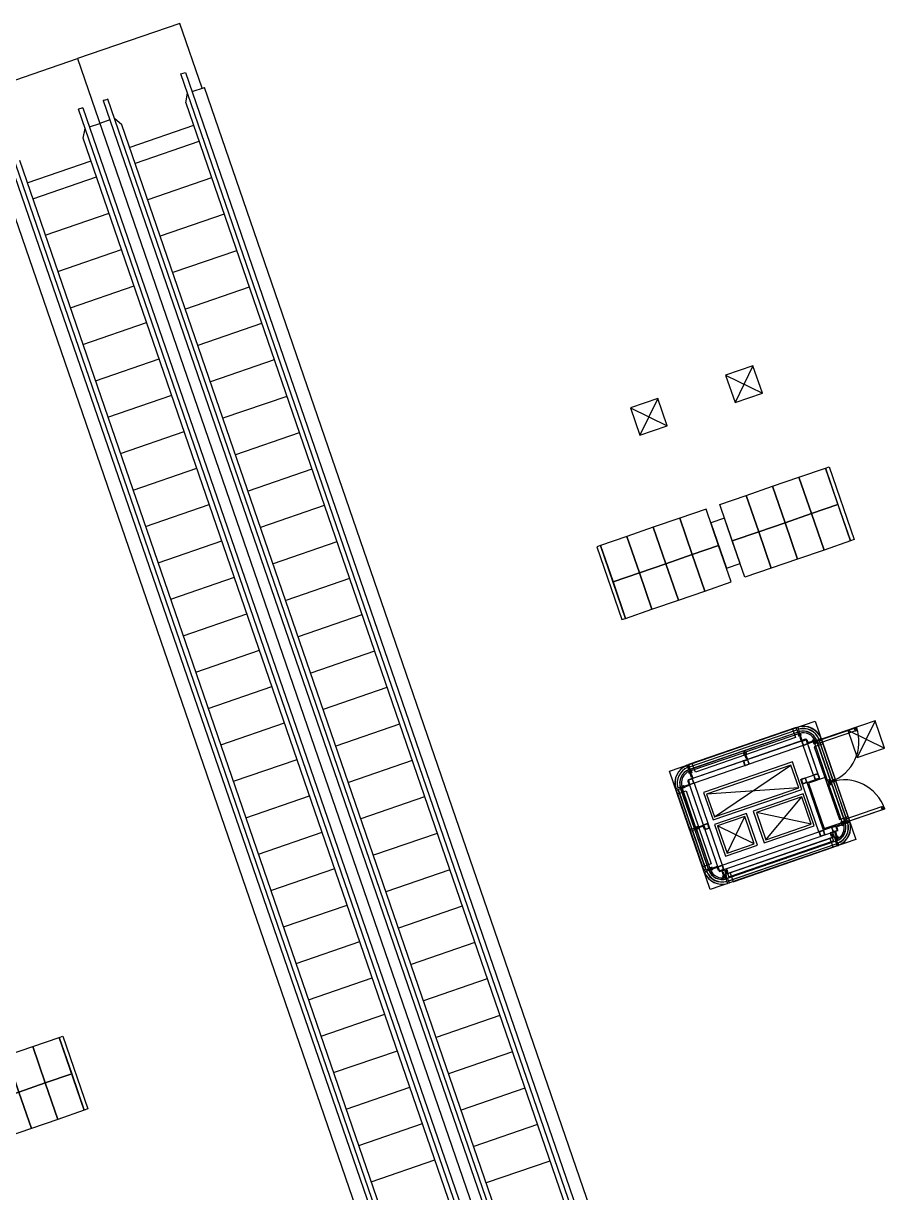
# Model space of a CAD drawing. Extents: x 809431 to 809707, y 818703 to 819368.
# Drawn here: x 809650.36 to 809668.25, y 818773.46 to 818797.74 of the extents above; entities that cross this region are included whole.
import ezdxf

# ---------------------------------------------------------------- set-up
doc = ezdxf.new("R2010")
doc.units = 0
for name, color, linetype in [('A-G26_JG10-G-FramStel', 7, 'Continuous'), ('Esc', 7, 'Continuous'), ('Fix Furn', 7, 'Continuous'), ('MAJ062__', 7, 'Continuous'), ('MAJ082__', 7, 'Continuous'), ('MAJ221__', 7, 'Continuous'), ('MAJ292__', 7, 'Continuous'), ('MAJ430_B', 7, 'Continuous'), ('MAJ570__', 7, 'Continuous'), ('MAJ724__', 7, 'Continuous'), ('OTC-LTC Hatch Arrival Concourse (Circulation) O2', 7, 'Continuous')]:
    doc.layers.add(name, color=color, linetype=linetype)

# ---------------------------------------------------------------- blocks, each defined once
blk = doc.blocks.new('8-Seater')
at = {"layer": 'Fix Furn'}
for points in [[(316.683, 206.688), (316.683, 206.608), (315.083, 206.608), (315.083, 206.688)], [(315.883, 206.608), (315.883, 206.028), (315.083, 206.028), (315.083, 206.608)], [(316.683, 206.608), (316.683, 206.028), (315.883, 206.028), (315.883, 206.608)], [(315.883, 206.028), (315.883, 205.448), (315.083, 205.448), (315.083, 206.028)], [(316.683, 206.028), (316.683, 205.448), (315.883, 205.448), (315.883, 206.028)], [(315.883, 205.448), (315.883, 204.868), (315.083, 204.868), (315.083, 205.448)], [(316.683, 205.448), (316.683, 204.868), (315.883, 204.868), (315.883, 205.448)], [(315.883, 204.868), (315.883, 204.288), (315.083, 204.288), (315.083, 204.868)], [(316.683, 204.868), (316.683, 204.288), (315.883, 204.288), (315.883, 204.868)], [(316.383, 203.988), (315.383, 203.988), (315.383, 204.288), (316.383, 204.288)], [(315.883, 203.408), (315.883, 203.988), (315.083, 203.988), (315.083, 203.408)], [(316.683, 203.408), (316.683, 203.988), (315.883, 203.988), (315.883, 203.408)], [(315.883, 202.828), (315.883, 203.408), (315.083, 203.408), (315.083, 202.828)], [(316.683, 202.828), (316.683, 203.408), (315.883, 203.408), (315.883, 202.828)], [(315.883, 202.248), (315.883, 202.828), (315.083, 202.828), (315.083, 202.248)], [(316.683, 202.248), (316.683, 202.828), (315.883, 202.828), (315.883, 202.248)], [(315.883, 201.668), (315.883, 202.248), (315.083, 202.248), (315.083, 201.668)], [(316.683, 201.668), (316.683, 202.248), (315.883, 202.248), (315.883, 201.668)], [(316.683, 201.588), (316.683, 201.668), (315.083, 201.668), (315.083, 201.588)]]:
    blk.add_lwpolyline(points, close=True, dxfattribs=at)

msp = doc.modelspace()

# ---------------------------------------------------------------- linework, layer by layer
at = {"layer": 'A-G26_JG10-G-FramStel'}
for points in [[(809666.556, 818782.755), (809666.532, 818782.826)], [(809666.562, 818782.757), (809666.537, 818782.828)], [(809666.539, 818782.842), (809666.61, 818782.866)], [(809666.541, 818782.836), (809666.612, 818782.86)], [(809666.62, 818782.856), (809666.644, 818782.786)], [(809666.626, 818782.858), (809666.65, 818782.788)], [(809666.641, 818782.778), (809666.57, 818782.753)], [(809666.643, 818782.772), (809666.572, 818782.747)], [(809665.317, 818782.407), (809665.341, 818782.337)], [(809665.322, 818782.409), (809665.347, 818782.339)], [(809665.395, 818782.448), (809665.324, 818782.423)], [(809665.397, 818782.442), (809665.326, 818782.418)], [(809665.355, 818782.335), (809665.426, 818782.359)], [(809665.357, 818782.329), (809665.428, 818782.353)], [(809665.429, 818782.367), (809665.405, 818782.438)], [(809665.435, 818782.369), (809665.411, 818782.44)], [(809666.776, 818782.117), (809666.8, 818782.046)], [(809666.782, 818782.119), (809666.806, 818782.048)], [(809666.854, 818782.157), (809666.784, 818782.133)], [(809666.856, 818782.151), (809666.786, 818782.127)], [(809666.889, 818782.076), (809666.864, 818782.147)], [(809666.895, 818782.078), (809666.87, 818782.149)], [(809664.168, 818782.012), (809664.192, 818781.941)], [(809664.174, 818782.014), (809664.198, 818781.943)], [(809664.246, 818782.052), (809664.176, 818782.028)], [(809664.248, 818782.046), (809664.178, 818782.022)], [(809664.206, 818781.939), (809664.277, 818781.964)], [(809664.208, 818781.933), (809664.279, 818781.958)], [(809664.281, 818781.972), (809664.256, 818782.042)], [(809664.287, 818781.974), (809664.262, 818782.044)], [(809666.515, 818782.027), (809666.539, 818781.956)], [(809666.521, 818782.029), (809666.545, 818781.958)], [(809666.593, 818782.067), (809666.523, 818782.043)], [(809666.595, 818782.061), (809666.525, 818782.037)], [(809666.553, 818781.954), (809666.624, 818781.979)], [(809666.555, 818781.948), (809666.626, 818781.973)], [(809666.628, 818781.987), (809666.603, 818782.057)], [(809666.634, 818781.989), (809666.609, 818782.059)], [(809666.814, 818782.044), (809666.885, 818782.068)], [(809666.816, 818782.038), (809666.887, 818782.062)], [(809664.567, 818781.121), (809664.496, 818781.097)], [(809664.569, 818781.115), (809664.498, 818781.091)], [(809664.607, 818781.042), (809664.583, 818781.113)], [(809664.488, 818781.081), (809664.513, 818781.01)], [(809664.494, 818781.083), (809664.519, 818781.012)], [(809664.527, 818781.008), (809664.597, 818781.032)], [(809664.529, 818781.002), (809664.6, 818781.026)], [(809664.601, 818781.04), (809664.577, 818781.111)], [(809666.889, 818780.939), (809666.913, 818780.869)], [(809666.895, 818780.941), (809666.919, 818780.871)], [(809666.968, 818780.98), (809666.897, 818780.955)], [(809666.97, 818780.974), (809666.899, 818780.95)], [(809666.927, 818780.867), (809666.998, 818780.891)], [(809666.929, 818780.861), (809667, 818780.885)], [(809667.002, 818780.899), (809666.978, 818780.97)], [(809667.008, 818780.901), (809666.984, 818780.972)], [(809667.15, 818781.029), (809667.174, 818780.959)], [(809667.156, 818781.031), (809667.18, 818780.961)], [(809667.229, 818781.07), (809667.158, 818781.045)], [(809667.231, 818781.064), (809667.16, 818781.039)], [(809667.188, 818780.957), (809667.259, 818780.981)], [(809667.19, 818780.951), (809667.261, 818780.975)], [(809667.263, 818780.989), (809667.239, 818781.06)], [(809667.269, 818780.991), (809667.245, 818781.062)], [(809664.811, 818780.145), (809664.786, 818780.215)], [(809664.817, 818780.147), (809664.792, 818780.217)], [(809664.794, 818780.231), (809664.865, 818780.256)], [(809664.796, 818780.225), (809664.867, 818780.25)], [(809664.895, 818780.167), (809664.825, 818780.143)], [(809664.897, 818780.161), (809664.827, 818780.137)], [(809664.875, 818780.246), (809664.899, 818780.175)], [(809664.881, 818780.248), (809664.905, 818780.177)]]:
    msp.add_lwpolyline(points, dxfattribs=at)
for centre, radius, start, end in [((809666.543, 818782.83), 0.0126, 109, 199), ((809666.543, 818782.83), 0.0063, 109, 199), ((809666.614, 818782.854), 0.0126, 19, 109), ((809666.614, 818782.854), 0.0063, 19, 109), ((809666.568, 818782.759), 0.0126, 199, 289), ((809666.568, 818782.759), 0.0063, 199, 289), ((809666.639, 818782.784), 0.0063, 289, 19), ((809666.639, 818782.784), 0.0126, 289, 19), ((809665.328, 818782.412), 0.0126, 109, 199), ((809665.328, 818782.412), 0.0063, 109, 199), ((809665.353, 818782.341), 0.0126, 199, 289), ((809665.353, 818782.341), 0.0063, 199, 289), ((809665.399, 818782.436), 0.0126, 19, 109), ((809665.399, 818782.436), 0.0063, 19, 109), ((809665.424, 818782.365), 0.0063, 289, 19), ((809665.424, 818782.365), 0.0126, 289, 19), ((809666.788, 818782.121), 0.0126, 109, 199), ((809666.788, 818782.121), 0.0063, 109, 199), ((809666.858, 818782.145), 0.0126, 19, 109), ((809666.858, 818782.145), 0.0063, 19, 109), ((809664.18, 818782.016), 0.0126, 109, 199), ((809664.18, 818782.016), 0.0063, 109, 199), ((809664.204, 818781.945), 0.0126, 199, 289), ((809664.204, 818781.945), 0.0063, 199, 289), ((809664.25, 818782.04), 0.0126, 19, 109), ((809664.25, 818782.04), 0.0063, 19, 109), ((809664.275, 818781.97), 0.0063, 289, 19), ((809664.275, 818781.97), 0.0126, 289, 19), ((809666.527, 818782.031), 0.0126, 109, 199), ((809666.527, 818782.031), 0.0063, 109, 199), ((809666.551, 818781.96), 0.0126, 199, 289), ((809666.551, 818781.96), 0.0063, 199, 289), ((809666.597, 818782.055), 0.0126, 19, 109), ((809666.597, 818782.055), 0.0063, 19, 109), ((809666.622, 818781.985), 0.0063, 289, 19), ((809666.622, 818781.985), 0.0126, 289, 19), ((809666.812, 818782.05), 0.0126, 199, 289), ((809666.812, 818782.05), 0.0063, 199, 289), ((809666.883, 818782.074), 0.0063, 289, 19), ((809666.883, 818782.074), 0.0126, 289, 19), ((809664.571, 818781.109), 0.0126, 19, 109), ((809664.571, 818781.109), 0.0063, 19, 109), ((809664.5, 818781.085), 0.0126, 109, 199), ((809664.5, 818781.085), 0.0063, 109, 199), ((809664.525, 818781.014), 0.0126, 199, 289), ((809664.525, 818781.014), 0.0063, 199, 289), ((809664.595, 818781.038), 0.0063, 289, 19), ((809664.595, 818781.038), 0.0126, 289, 19), ((809666.901, 818780.944), 0.0126, 109, 199), ((809666.901, 818780.944), 0.0063, 109, 199), ((809666.925, 818780.873), 0.0063, 199, 289), ((809666.972, 818780.968), 0.0126, 19, 109), ((809666.972, 818780.968), 0.0063, 19, 109), ((809666.996, 818780.897), 0.0063, 289, 19), ((809666.996, 818780.897), 0.0126, 289, 19), ((809667.162, 818781.033), 0.0126, 109, 199), ((809667.162, 818781.033), 0.0063, 109, 199), ((809667.186, 818780.963), 0.0126, 199, 289), ((809667.186, 818780.963), 0.0063, 199, 289), ((809667.233, 818781.058), 0.0126, 19, 109), ((809667.233, 818781.058), 0.0063, 19, 109), ((809667.257, 818780.987), 0.0063, 289, 19), ((809667.257, 818780.987), 0.0126, 289, 19), ((809666.925, 818780.873), 0.0126, 199, 289), ((809664.798, 818780.219), 0.0126, 109, 199), ((809664.798, 818780.219), 0.0063, 109, 199), ((809664.823, 818780.149), 0.0126, 199, 289), ((809664.823, 818780.149), 0.0063, 199, 289), ((809664.869, 818780.244), 0.0126, 19, 109), ((809664.869, 818780.244), 0.0063, 19, 109), ((809664.893, 818780.173), 0.0063, 289, 19), ((809664.893, 818780.173), 0.0126, 289, 19)]:
    msp.add_arc(centre, radius, start, end, dxfattribs=at)
at = {"layer": 'Esc'}
for p, q in [((809653.61, 818797.744), (809651.482, 818797.012)), ((809654.073, 818796.398), (809653.61, 818797.744)), ((809649.355, 818796.279), (809651.482, 818797.012)), ((809651.482, 818797.012), (809666.393, 818753.707)), ((809651.482, 818797.012), (809666.393, 818753.707)), ((809653.631, 818796.694), (809653.726, 818796.726)), ((809667.922, 818755.185), (809653.631, 818796.694)), ((809653.726, 818796.726), (809668.017, 818755.218)), ((809653.864, 818796.326), (809654.12, 818796.414)), ((809668.137, 818755.708), (809654.12, 818796.414)), ((809652.019, 818796.139), (809652.114, 818796.171)), ((809652.114, 818796.171), (809652.098, 818796.166)), ((809666.405, 818754.663), (809652.114, 818796.171)), ((809653.73, 818796.093), (809653.769, 818796.293)), ((809651.596, 818795.993), (809651.502, 818795.961)), ((809651.502, 818795.961), (809651.517, 818795.966)), ((809665.796, 818754.453), (809651.502, 818795.961)), ((809651.565, 818795.982), (809651.596, 818795.993)), ((809651.596, 818795.993), (809665.89, 818754.486)), ((809652.051, 818796.15), (809652.019, 818796.139)), ((809652.019, 818796.139), (809666.31, 818754.63)), ((809653.73, 818796.093), (809667.63, 818755.719)), ((809652.157, 818795.738), (809651.948, 818795.666)), ((809652.406, 818795.637), (809652.252, 818795.771)), ((809651.6, 818795.36), (809651.64, 818795.56)), ((809651.735, 818795.593), (809651.944, 818795.665)), ((809666.306, 818755.264), (809652.406, 818795.637)), ((809653.892, 818795.62), (809652.568, 818795.165)), ((809649.89, 818795.406), (809664.184, 818753.898)), ((809664.278, 818753.931), (809649.984, 818795.438)), ((809665.503, 818754.987), (809651.6, 818795.36)), ((809654.005, 818795.291), (809652.682, 818794.836)), ((809663.787, 818754.21), (809649.771, 818794.917)), ((809650.277, 818794.904), (809664.18, 818754.531)), ((809650.44, 818794.432), (809651.763, 818794.887)), ((809650.553, 818794.102), (809651.877, 818794.558)), ((809654.266, 818794.535), (809652.942, 818794.079)), ((809650.813, 818793.346), (809652.137, 818793.802)), ((809654.526, 818793.778), (809653.203, 818793.323)), ((809651.074, 818792.59), (809652.398, 818793.045)), ((809654.787, 818793.022), (809653.463, 818792.566)), ((809651.334, 818791.833), (809652.658, 818792.289)), ((809655.047, 818792.266), (809653.724, 818791.81)), ((809651.595, 818791.077), (809652.919, 818791.533)), ((809655.308, 818791.509), (809653.984, 818791.053)), ((809651.855, 818790.32), (809653.179, 818790.776)), ((809655.568, 818790.753), (809654.244, 818790.297)), ((809652.116, 818789.564), (809653.439, 818790.02)), ((809655.829, 818789.996), (809654.505, 818789.541)), ((809652.376, 818788.808), (809653.7, 818789.263)), ((809656.089, 818789.24), (809654.765, 818788.784)), ((809652.637, 818788.051), (809653.96, 818788.507)), ((809656.35, 818788.484), (809655.026, 818788.028)), ((809652.897, 818787.295), (809654.221, 818787.751)), ((809656.61, 818787.727), (809655.286, 818787.271)), ((809653.158, 818786.538), (809654.481, 818786.994)), ((809656.871, 818786.971), (809655.547, 818786.515)), ((809653.418, 818785.782), (809654.742, 818786.238)), ((809657.131, 818786.214), (809655.807, 818785.759)), ((809653.678, 818785.025), (809655.002, 818785.481)), ((809657.391, 818785.458), (809656.068, 818785.002)), ((809653.939, 818784.269), (809655.263, 818784.725)), ((809657.652, 818784.701), (809656.328, 818784.246)), ((809654.199, 818783.513), (809655.523, 818783.969)), ((809657.912, 818783.945), (809656.589, 818783.489)), ((809654.46, 818782.756), (809655.784, 818783.212)), ((809658.173, 818783.189), (809656.849, 818782.733)), ((809654.72, 818782), (809656.044, 818782.456)), ((809658.433, 818782.432), (809657.109, 818781.976)), ((809654.981, 818781.243), (809656.305, 818781.699)), ((809658.694, 818781.676), (809657.37, 818781.22)), ((809655.241, 818780.487), (809656.565, 818780.943)), ((809658.954, 818780.919), (809657.63, 818780.464)), ((809655.502, 818779.731), (809656.826, 818780.187)), ((809659.214, 818780.163), (809657.891, 818779.707)), ((809655.762, 818778.974), (809657.086, 818779.43)), ((809659.475, 818779.406), (809658.151, 818778.951)), ((809656.023, 818778.218), (809657.346, 818778.674)), ((809659.735, 818778.65), (809658.411, 818778.194)), ((809656.283, 818777.461), (809657.607, 818777.917)), ((809659.996, 818777.894), (809658.672, 818777.438)), ((809656.544, 818776.705), (809657.867, 818777.161)), ((809660.256, 818777.137), (809658.932, 818776.681)), ((809656.804, 818775.949), (809658.128, 818776.404)), ((809660.517, 818776.381), (809659.193, 818775.925)), ((809657.065, 818775.192), (809658.388, 818775.648)), ((809660.777, 818775.624), (809659.453, 818775.169)), ((809657.325, 818774.436), (809658.649, 818774.892)), ((809661.037, 818774.868), (809659.714, 818774.412)), ((809657.586, 818773.679), (809658.909, 818774.135)), ((809661.298, 818774.112), (809659.974, 818773.656))]:
    msp.add_line(p, q, dxfattribs=at)
at = {"layer": 'MAJ062__'}
msp.add_line((809667.914, 818781.373), (809667.914, 818781.373), dxfattribs=at)
at = {"layer": 'MAJ082__'}
msp.add_lwpolyline([(809664.629, 818779.751), (809663.782, 818782.21), (809666.808, 818783.252), (809667.654, 818780.793)], close=True, dxfattribs=at)
at = {"layer": 'MAJ221__'}
for p, q in [((809664.716, 818781.262), (809666.302, 818782.337)), ((809666.465, 818781.864), (809664.553, 818781.735)), ((809665.78, 818780.782), (809666.53, 818781.675)), ((809664.976, 818780.506), (809665.348, 818781.268)), ((809666.725, 818781.108), (809665.585, 818781.35)), ((809665.543, 818780.701), (809664.781, 818781.073))]:
    msp.add_line(p, q, dxfattribs=at)
at = {"layer": 'MAJ292__'}
for p, q in [((809667.665, 818783.121), (809666.824, 818782.832)), ((809666.859, 818782.841), (809667.663, 818783.118)), ((809667.662, 818783.098), (809667.625, 818783.085)), ((809667.625, 818783.084), (809667.662, 818783.097)), ((809667.625, 818783.085), (809667.625, 818783.084)), ((809667.627, 818783.08), (809667.637, 818783.051)), ((809667.629, 818783.08), (809667.639, 818783.052)), ((809667.658, 818783.096), (809667.63, 818783.086)), ((809667.659, 818783.093), (809667.631, 818783.084)), ((809667.642, 818783.05), (809667.67, 818783.06)), ((809667.643, 818783.048), (809667.671, 818783.058)), ((809667.659, 818783.114), (809667.676, 818783.065)), ((809667.663, 818783.118), (809667.66, 818783.116)), ((809667.66, 818783.115), (809667.664, 818783.117)), ((809667.677, 818783.065), (809667.66, 818783.114)), ((809667.672, 818783.063), (809667.662, 818783.092)), ((809667.664, 818783.117), (809667.663, 818783.118)), ((809667.663, 818783.118), (809667.669, 818783.102)), ((809667.676, 818783.065), (809667.664, 818783.097)), ((809667.664, 818783.096), (809667.675, 818783.064)), ((809667.671, 818783.103), (809667.665, 818783.121)), ((809667.674, 818783.064), (809667.665, 818783.093)), ((809667.669, 818783.102), (809667.671, 818783.103)), ((809667.677, 818783.088), (809667.67, 818783.086)), ((809667.677, 818783.088), (809667.671, 818783.103)), ((809667.675, 818783.064), (809667.676, 818783.065)), ((809667.676, 818783.065), (809667.677, 818783.065)), ((809665.347, 818782.606), (809666.466, 818782.991)), ((809666.467, 818783.028), (809666.491, 818782.958)), ((809666.494, 818782.958), (809666.471, 818783.026)), ((809666.491, 818782.958), (809666.494, 818782.958)), ((809666.824, 818782.832), (809666.83, 818782.814)), ((809666.845, 818782.836), (809666.827, 818782.83)), ((809666.827, 818782.83), (809666.828, 818782.827)), ((809666.828, 818782.83), (809666.856, 818782.84)), ((809666.828, 818782.827), (809666.843, 818782.832)), ((809666.833, 818782.815), (809666.828, 818782.83)), ((809666.83, 818782.814), (809666.833, 818782.815)), ((809666.832, 818782.821), (809666.835, 818782.811)), ((809666.84, 818782.813), (809666.836, 818782.823)), ((809666.837, 818782.823), (809666.841, 818782.813)), ((809666.845, 818782.815), (809666.842, 818782.825)), ((809666.843, 818782.832), (809666.853, 818782.804)), ((809667.135, 818781.995), (809666.845, 818782.836)), ((809666.878, 818782.785), (809666.859, 818782.841)), ((809667.643, 818783.048), (809666.878, 818782.785)), ((809664.212, 818782.215), (809665.332, 818782.6)), ((809666.834, 818782.81), (809666.776, 818782.79)), ((809666.776, 818782.79), (809666.778, 818782.785)), ((809666.778, 818782.785), (809666.836, 818782.805)), ((809666.836, 818782.804), (809666.778, 818782.785)), ((809666.778, 818782.785), (809666.78, 818782.78)), ((809666.78, 818782.78), (809666.838, 818782.8)), ((809667.062, 818782.017), (809666.798, 818782.782)), ((809666.854, 818782.801), (809667.131, 818781.996)), ((809664.21, 818782.172), (809664.187, 818782.24)), ((809664.188, 818782.244), (809664.213, 818782.173)), ((809664.213, 818782.173), (809664.21, 818782.172)), ((809664.009, 818781.859), (809664.08, 818781.884)), ((809664.298, 818781.018), (809664.009, 818781.859)), ((809664.081, 818781.881), (809664.013, 818781.858)), ((809664.013, 818781.858), (809664.3, 818781.022)), ((809664.331, 818781.032), (809664.043, 818781.868)), ((809664.08, 818781.884), (809664.081, 818781.881)), ((809666.804, 818782.034), (809666.812, 818782.01)), ((809666.899, 818782.067), (809666.907, 818782.043)), ((809667.062, 818782.017), (809667.072, 818781.989)), ((809667.064, 818782.018), (809667.074, 818781.989)), ((809667.093, 818782.033), (809667.065, 818782.023)), ((809667.094, 818782.031), (809667.066, 818782.021)), ((809667.077, 818781.988), (809667.105, 818781.998)), ((809667.127, 818782.001), (809667.078, 818781.984)), ((809667.11, 818781.996), (809667.078, 818781.985)), ((809667.078, 818781.984), (809667.11, 818781.995)), ((809667.078, 818781.985), (809667.106, 818781.995)), ((809667.078, 818781.985), (809667.078, 818781.984)), ((809667.078, 818781.984), (809667.079, 818781.983)), ((809667.079, 818781.983), (809667.128, 818782)), ((809667.094, 818781.922), (809667.085, 818781.951)), ((809667.087, 818781.959), (809667.136, 818781.976)), ((809667.136, 818781.975), (809667.087, 818781.958)), ((809667.087, 818781.958), (809667.119, 818781.969)), ((809667.087, 818781.958), (809667.087, 818781.959)), ((809667.088, 818781.957), (809667.087, 818781.958)), ((809667.097, 818781.923), (809667.087, 818781.952)), ((809667.12, 818781.968), (809667.088, 818781.957)), ((809667.088, 818781.957), (809667.116, 818781.967)), ((809667.088, 818781.955), (809667.117, 818781.965)), ((809667.094, 818781.922), (809667.358, 818781.157)), ((809667.107, 818782.001), (809667.097, 818782.029)), ((809667.099, 818782.035), (809667.098, 818782.035)), ((809667.098, 818782.035), (809667.111, 818781.998)), ((809667.112, 818781.998), (809667.099, 818782.035)), ((809667.102, 818781.983), (809667.099, 818781.99)), ((809667.109, 818782.002), (809667.1, 818782.03)), ((809667.128, 818781.931), (809667.1, 818781.922)), ((809667.129, 818781.929), (809667.101, 818781.919)), ((809667.102, 818781.983), (809667.117, 818781.988)), ((809667.105, 818781.974), (809667.12, 818781.979)), ((809667.105, 818781.974), (809667.108, 818781.967)), ((809667.131, 818781.996), (809667.116, 818781.991)), ((809667.116, 818781.991), (809667.117, 818781.988)), ((809667.117, 818781.988), (809667.135, 818781.995)), ((809667.12, 818781.979), (809667.138, 818781.985)), ((809667.121, 818781.976), (809667.12, 818781.979)), ((809667.12, 818781.963), (809667.13, 818781.935)), ((809667.136, 818781.981), (809667.121, 818781.976)), ((809667.134, 818781.931), (809667.121, 818781.968)), ((809667.122, 818781.968), (809667.135, 818781.931)), ((809667.122, 818781.964), (809667.132, 818781.935)), ((809667.129, 818782), (809667.13, 818781.996)), ((809667.131, 818781.996), (809667.13, 818782)), ((809667.13, 818781.996), (809667.131, 818781.996)), ((809667.135, 818781.931), (809667.134, 818781.931)), ((809667.137, 818781.978), (809667.135, 818781.981)), ((809667.135, 818781.981), (809667.136, 818781.981)), ((809667.136, 818781.981), (809667.138, 818781.978)), ((809667.413, 818781.177), (809667.136, 818781.981)), ((809667.138, 818781.985), (809667.428, 818781.144)), ((809668.25, 818781.424), (809667.408, 818781.134)), ((809668.187, 818781.468), (809667.422, 818781.204)), ((809667.441, 818781.148), (809668.246, 818781.426)), ((809668.194, 818781.433), (809668.184, 818781.461)), ((809668.196, 818781.434), (809668.186, 818781.462)), ((809668.187, 818781.468), (809668.215, 818781.477)), ((809668.188, 818781.465), (809668.216, 818781.475)), ((809668.195, 818781.428), (809668.232, 818781.441)), ((809668.196, 818781.427), (809668.195, 818781.428)), ((809668.233, 818781.44), (809668.196, 818781.427)), ((809668.228, 818781.442), (809668.199, 818781.432)), ((809668.229, 818781.44), (809668.2, 818781.43)), ((809668.219, 818781.474), (809668.229, 818781.445)), ((809668.222, 818781.474), (809668.223, 818781.475)), ((809668.233, 818781.442), (809668.222, 818781.474)), ((809668.222, 818781.474), (809668.232, 818781.446)), ((809668.223, 818781.475), (809668.234, 818781.443)), ((809668.24, 818781.426), (809668.223, 818781.475)), ((809668.223, 818781.475), (809668.224, 818781.475)), ((809668.224, 818781.475), (809668.241, 818781.426)), ((809668.238, 818781.457), (809668.231, 818781.454)), ((809668.238, 818781.457), (809668.244, 818781.442)), ((809668.241, 818781.441), (809668.244, 818781.442)), ((809668.246, 818781.426), (809668.241, 818781.441)), ((809668.242, 818781.425), (809668.246, 818781.427)), ((809668.246, 818781.426), (809668.243, 818781.424)), ((809668.244, 818781.442), (809668.25, 818781.424)), ((809668.246, 818781.427), (809668.246, 818781.426)), ((809667.342, 818781.148), (809667.4, 818781.168)), ((809667.344, 818781.143), (809667.342, 818781.148)), ((809667.402, 818781.163), (809667.344, 818781.143)), ((809667.344, 818781.142), (809667.402, 818781.162)), ((809667.346, 818781.137), (809667.344, 818781.142)), ((809667.403, 818781.157), (809667.346, 818781.137)), ((809667.402, 818781.152), (809667.405, 818781.153)), ((809667.408, 818781.134), (809667.402, 818781.152)), ((809667.408, 818781.147), (809667.405, 818781.157)), ((809667.405, 818781.153), (809667.41, 818781.138)), ((809667.409, 818781.158), (809667.413, 818781.148)), ((809667.409, 818781.14), (809667.424, 818781.145)), ((809667.41, 818781.137), (809667.409, 818781.14)), ((809667.414, 818781.149), (809667.41, 818781.159)), ((809667.41, 818781.138), (809667.439, 818781.148)), ((809667.428, 818781.144), (809667.41, 818781.137)), ((809667.424, 818781.145), (809667.414, 818781.174)), ((809667.415, 818781.16), (809667.419, 818781.15)), ((809667.422, 818781.204), (809667.441, 818781.148)), ((809664.369, 818781.042), (809664.298, 818781.018)), ((809664.3, 818781.022), (809664.368, 818781.045)), ((809664.373, 818781.033), (809664.302, 818781.008)), ((809664.302, 818781.008), (809664.591, 818780.167)), ((809664.306, 818781.007), (809664.374, 818781.03)), ((809664.593, 818780.171), (809664.306, 818781.007)), ((809664.624, 818780.181), (809664.336, 818781.017)), ((809664.368, 818781.045), (809664.369, 818781.042)), ((809664.374, 818781.03), (809664.373, 818781.033)), ((809667.146, 818781.041), (809667.138, 818781.065)), ((809667.216, 818780.929), (809667.226, 818780.932)), ((809667.241, 818781.074), (809667.232, 818781.097)), ((809664.947, 818780.072), (809667.206, 818780.85)), ((809664.989, 818780.087), (809667.164, 818780.836)), ((809664.99, 818780.084), (809667.165, 818780.833)), ((809665.015, 818780.012), (809667.19, 818780.761)), ((809665.017, 818780.007), (809667.191, 818780.756)), ((809667.196, 818780.741), (809665.022, 818779.992)), ((809667.239, 818780.756), (809667.196, 818780.741)), ((809667.206, 818780.85), (809667.239, 818780.756)), ((809667.224, 818780.83), (809667.227, 818780.831)), ((809667.248, 818780.759), (809667.224, 818780.83)), ((809667.227, 818780.831), (809667.243, 818780.783)), ((809667.244, 818780.78), (809667.25, 818780.763)), ((809664.591, 818780.167), (809664.662, 818780.191)), ((809664.661, 818780.194), (809664.593, 818780.171)), ((809664.662, 818780.191), (809664.661, 818780.194)), ((809664.89, 818780.128), (809664.881, 818780.125)), ((809664.945, 818780.046), (809664.942, 818780.045)), ((809664.942, 818780.045), (809664.959, 818779.996)), ((809664.97, 818779.975), (809664.945, 818780.046)), ((809664.979, 818779.978), (809664.947, 818780.072)), ((809664.96, 818779.993), (809664.966, 818779.977)), ((809665.022, 818779.992), (809664.979, 818779.978))]:
    msp.add_line(p, q, dxfattribs=at)
for points in [[(809664.255, 818782.373), (809666.335, 818783.089), (809666.398, 818782.907), (809664.318, 818782.191)], [(809664.162, 818782.024), (809664.814, 818780.131), (809667.274, 818780.979), (809667.241, 818781.075), (809666.98, 818780.985), (809666.639, 818781.976), (809666.9, 818782.066), (809666.623, 818782.872)], [(809666.458, 818783.025), (809666.482, 818782.954), (809666.479, 818782.953), (809666.456, 818783.021), (809665.336, 818782.636), (809665.355, 818782.582), (809665.352, 818782.581), (809665.332, 818782.638)], [(809666.514, 818782.955), (809666.499, 818782.997), (809666.494, 818782.995), (809666.507, 818782.958), (809666.469, 818782.945), (809666.456, 818782.982), (809666.452, 818782.981), (809666.466, 818782.938), (809666.489, 818782.946), (809666.517, 818782.865), (809666.527, 818782.868), (809666.499, 818782.95)], [(809666.523, 818782.846), (809666.499, 818782.917), (809666.491, 818782.914), (809666.518, 818782.834), (809666.603, 818782.864), (809666.6, 818782.872)], [(809666.653, 818782.78), (809666.624, 818782.866), (809666.632, 818782.868), (809666.659, 818782.792), (809666.729, 818782.816), (809666.732, 818782.808)], [(809666.755, 818782.837), (809666.674, 818782.809), (809666.677, 818782.798), (809666.759, 818782.826), (809666.767, 818782.804), (809666.809, 818782.818), (809666.807, 818782.823), (809666.77, 818782.81), (809666.757, 818782.848), (809666.794, 818782.861), (809666.793, 818782.866), (809666.75, 818782.851)], [(809666.772, 818782.789), (809666.814, 818782.803), (809666.809, 818782.818), (809666.767, 818782.804)], [(809664.198, 818782.247), (809664.222, 818782.176), (809664.225, 818782.177), (809664.202, 818782.245), (809665.321, 818782.631), (809665.34, 818782.577), (809665.342, 818782.578), (809665.323, 818782.635)], [(809664.291, 818781.962), (809664.877, 818780.26), (809666.885, 818780.951), (809666.511, 818782.039), (809666.772, 818782.129), (809666.56, 818782.743)], [(809667.492, 818781.266), (809666.971, 818782.779), (809666.789, 818782.716), (809667.31, 818781.203)], [(809665.391, 818782.456), (809665.367, 818782.527), (809665.375, 818782.53), (809665.402, 818782.45), (809665.317, 818782.421), (809665.314, 818782.429)], [(809664.256, 818782.065), (809664.232, 818782.136), (809664.24, 818782.139), (809664.268, 818782.06), (809664.183, 818782.03), (809664.18, 818782.039)], [(809664.197, 818782.157), (809664.182, 818782.199), (809664.187, 818782.201), (809664.2, 818782.163), (809664.238, 818782.176), (809664.225, 818782.214), (809664.23, 818782.216), (809664.244, 818782.173), (809664.222, 818782.165), (809664.25, 818782.084), (809664.239, 818782.08), (809664.211, 818782.162)], [(809664.038, 818781.896), (809664.037, 818781.901), (809664.079, 818781.915), (809664.084, 818781.901), (809664.166, 818781.929), (809664.169, 818781.919), (809664.088, 818781.891), (809664.096, 818781.868), (809664.053, 818781.854), (809664.051, 818781.858), (809664.089, 818781.871), (809664.076, 818781.909)], [(809664.188, 818781.925), (809664.117, 818781.901), (809664.12, 818781.892), (809664.199, 818781.92), (809664.17, 818782.005), (809664.162, 818782.002)], [(809664.466, 818780.224), (809663.945, 818781.737), (809664.127, 818781.8), (809664.648, 818780.287)], [(809667.357, 818781.088), (809667.276, 818781.06), (809667.272, 818781.07), (809667.354, 818781.098), (809667.346, 818781.121), (809667.389, 818781.135), (809667.39, 818781.131), (809667.352, 818781.118), (809667.365, 818781.08), (809667.403, 818781.093), (809667.405, 818781.088), (809667.362, 818781.073)], [(809664.48, 818781.077), (809664.409, 818781.052), (809664.407, 818781.06), (809664.486, 818781.088), (809664.515, 818781.003), (809664.507, 818781)], [(809667.169, 818780.943), (809667.122, 818780.927), (809667.133, 818780.895), (809667.18, 818780.911)], [(809667.18, 818780.911), (809667.195, 818780.869), (809667.19, 818780.867), (809667.177, 818780.905), (809667.139, 818780.892), (809667.152, 818780.854), (809667.147, 818780.853), (809667.133, 818780.895)], [(809667.242, 818781.069), (809667.271, 818780.984), (809667.28, 818780.987), (809667.254, 818781.064), (809667.324, 818781.088), (809667.322, 818781.096)], [(809665.102, 818779.914), (809667.182, 818780.63), (809667.119, 818780.812), (809665.039, 818780.096)], [(809666.823, 818780.629), (809666.804, 818780.622), (809666.806, 818780.617), (809666.825, 818780.623)], [(809666.87, 818780.645), (809666.851, 818780.639), (809666.853, 818780.633), (809666.872, 818780.639)], [(809666.866, 818780.634), (809666.865, 818780.637), (809666.86, 818780.635), (809666.861, 818780.632)], [(809666.917, 818780.661), (809666.898, 818780.655), (809666.9, 818780.649), (809666.919, 818780.656)], [(809666.913, 818780.651), (809666.913, 818780.653), (809666.907, 818780.652), (809666.908, 818780.649)], [(809666.964, 818780.678), (809666.946, 818780.671), (809666.947, 818780.666), (809666.966, 818780.672)], [(809666.961, 818780.667), (809666.96, 818780.67), (809666.954, 818780.668), (809666.955, 818780.665)], [(809667.012, 818780.694), (809666.993, 818780.687), (809666.995, 818780.682), (809667.014, 818780.688)], [(809667.008, 818780.683), (809667.007, 818780.686), (809667.001, 818780.684), (809667.002, 818780.681)], [(809667.059, 818780.71), (809667.04, 818780.704), (809667.042, 818780.698), (809667.061, 818780.705)], [(809667.055, 818780.699), (809667.054, 818780.702), (809667.049, 818780.7), (809667.05, 818780.698)], [(809667.106, 818780.727), (809667.087, 818780.72), (809667.089, 818780.714), (809667.108, 818780.721)], [(809667.103, 818780.716), (809667.102, 818780.719), (809667.096, 818780.717), (809667.097, 818780.714)], [(809667.154, 818780.743), (809667.135, 818780.736), (809667.137, 818780.731), (809667.156, 818780.737)], [(809667.15, 818780.732), (809667.149, 818780.735), (809667.143, 818780.733), (809667.144, 818780.73)], [(809667.239, 818780.756), (809667.196, 818780.741), (809667.164, 818780.836), (809667.206, 818780.85)], [(809667.235, 818780.758), (809667.198, 818780.745), (809667.168, 818780.834), (809667.205, 818780.847)], [(809666.113, 818780.385), (809666.095, 818780.378), (809666.097, 818780.373), (809666.115, 818780.379)], [(809666.161, 818780.401), (809666.142, 818780.394), (809666.144, 818780.389), (809666.163, 818780.395)], [(809666.157, 818780.39), (809666.156, 818780.393), (809666.15, 818780.391), (809666.151, 818780.388)], [(809666.208, 818780.417), (809666.189, 818780.411), (809666.191, 818780.405), (809666.21, 818780.412)], [(809666.204, 818780.406), (809666.203, 818780.409), (809666.198, 818780.407), (809666.199, 818780.405)], [(809666.255, 818780.434), (809666.236, 818780.427), (809666.238, 818780.421), (809666.257, 818780.428)], [(809666.252, 818780.423), (809666.251, 818780.426), (809666.245, 818780.424), (809666.246, 818780.421)], [(809666.303, 818780.45), (809666.284, 818780.443), (809666.286, 818780.438), (809666.305, 818780.444)], [(809666.299, 818780.439), (809666.298, 818780.442), (809666.292, 818780.44), (809666.293, 818780.437)], [(809666.35, 818780.466), (809666.331, 818780.46), (809666.333, 818780.454), (809666.352, 818780.46)], [(809666.346, 818780.455), (809666.345, 818780.458), (809666.34, 818780.456), (809666.341, 818780.453)], [(809666.397, 818780.482), (809666.378, 818780.476), (809666.38, 818780.47), (809666.399, 818780.477)], [(809666.393, 818780.472), (809666.392, 818780.474), (809666.387, 818780.472), (809666.388, 818780.47)], [(809666.444, 818780.499), (809666.426, 818780.492), (809666.427, 818780.486), (809666.446, 818780.493)], [(809666.441, 818780.488), (809666.44, 818780.491), (809666.434, 818780.489), (809666.435, 818780.486)], [(809666.492, 818780.515), (809666.473, 818780.508), (809666.475, 818780.503), (809666.494, 818780.509)], [(809666.488, 818780.504), (809666.487, 818780.507), (809666.481, 818780.505), (809666.482, 818780.502)], [(809666.539, 818780.531), (809666.52, 818780.525), (809666.522, 818780.519), (809666.541, 818780.526)], [(809666.535, 818780.52), (809666.534, 818780.523), (809666.529, 818780.521), (809666.53, 818780.518)], [(809666.586, 818780.547), (809666.567, 818780.541), (809666.569, 818780.535), (809666.588, 818780.542)], [(809666.583, 818780.537), (809666.582, 818780.54), (809666.576, 818780.538), (809666.577, 818780.535)], [(809666.634, 818780.564), (809666.615, 818780.557), (809666.617, 818780.552), (809666.635, 818780.558)], [(809666.63, 818780.553), (809666.629, 818780.556), (809666.623, 818780.554), (809666.624, 818780.551)], [(809666.681, 818780.58), (809666.662, 818780.574), (809666.664, 818780.568), (809666.683, 818780.574)], [(809666.677, 818780.569), (809666.676, 818780.572), (809666.67, 818780.57), (809666.671, 818780.567)], [(809666.728, 818780.596), (809666.709, 818780.59), (809666.711, 818780.584), (809666.73, 818780.591)], [(809666.724, 818780.586), (809666.723, 818780.588), (809666.718, 818780.586), (809666.719, 818780.584)], [(809666.775, 818780.613), (809666.756, 818780.606), (809666.758, 818780.6), (809666.777, 818780.607)], [(809666.772, 818780.602), (809666.771, 818780.605), (809666.765, 818780.603), (809666.766, 818780.6)], [(809666.819, 818780.618), (809666.818, 818780.621), (809666.812, 818780.619), (809666.813, 818780.616)], [(809664.637, 818780.156), (809664.639, 818780.152), (809664.682, 818780.166), (809664.677, 818780.18), (809664.758, 818780.208), (809664.754, 818780.219), (809664.673, 818780.191), (809664.665, 818780.213), (809664.623, 818780.199), (809664.624, 818780.194), (809664.662, 818780.207), (809664.675, 818780.169)], [(809664.773, 818780.226), (809664.702, 818780.201), (809664.7, 818780.209), (809664.779, 818780.237), (809664.808, 818780.152), (809664.8, 818780.149)], [(809664.919, 818780.169), (809664.966, 818780.185), (809664.977, 818780.153), (809664.93, 818780.137)], [(809664.93, 818780.137), (809664.945, 818780.094), (809664.949, 818780.096), (809664.936, 818780.133), (809664.974, 818780.146), (809664.987, 818780.109), (809664.992, 818780.11), (809664.977, 818780.153)], [(809665.452, 818780.157), (809665.433, 818780.15), (809665.435, 818780.145), (809665.454, 818780.151)], [(809665.448, 818780.146), (809665.447, 818780.149), (809665.441, 818780.147), (809665.442, 818780.144)], [(809665.499, 818780.173), (809665.48, 818780.167), (809665.482, 818780.161), (809665.501, 818780.167)], [(809665.495, 818780.162), (809665.494, 818780.165), (809665.489, 818780.163), (809665.49, 818780.16)], [(809665.546, 818780.189), (809665.527, 818780.183), (809665.529, 818780.177), (809665.548, 818780.184)], [(809665.542, 818780.179), (809665.542, 818780.181), (809665.536, 818780.179), (809665.537, 818780.177)], [(809665.593, 818780.206), (809665.575, 818780.199), (809665.576, 818780.193), (809665.595, 818780.2)], [(809665.59, 818780.195), (809665.589, 818780.198), (809665.583, 818780.196), (809665.584, 818780.193)], [(809665.641, 818780.222), (809665.622, 818780.215), (809665.624, 818780.21), (809665.643, 818780.216)], [(809665.637, 818780.211), (809665.636, 818780.214), (809665.63, 818780.212), (809665.631, 818780.209)], [(809665.688, 818780.238), (809665.669, 818780.232), (809665.671, 818780.226), (809665.69, 818780.233)], [(809665.684, 818780.227), (809665.683, 818780.23), (809665.678, 818780.228), (809665.679, 818780.225)], [(809665.735, 818780.254), (809665.716, 818780.248), (809665.718, 818780.242), (809665.737, 818780.249)], [(809665.732, 818780.244), (809665.731, 818780.247), (809665.725, 818780.245), (809665.726, 818780.242)], [(809665.783, 818780.271), (809665.764, 818780.264), (809665.766, 818780.259), (809665.785, 818780.265)], [(809665.779, 818780.26), (809665.778, 818780.263), (809665.772, 818780.261), (809665.773, 818780.258)], [(809665.83, 818780.287), (809665.811, 818780.281), (809665.813, 818780.275), (809665.832, 818780.281)], [(809665.826, 818780.276), (809665.825, 818780.279), (809665.819, 818780.277), (809665.82, 818780.274)], [(809665.877, 818780.303), (809665.858, 818780.297), (809665.86, 818780.291), (809665.879, 818780.298)], [(809665.873, 818780.293), (809665.872, 818780.295), (809665.867, 818780.293), (809665.868, 818780.291)], [(809665.924, 818780.32), (809665.905, 818780.313), (809665.907, 818780.307), (809665.926, 818780.314)], [(809665.921, 818780.309), (809665.92, 818780.312), (809665.914, 818780.31), (809665.915, 818780.307)], [(809665.972, 818780.336), (809665.953, 818780.329), (809665.955, 818780.324), (809665.974, 818780.33)], [(809665.968, 818780.325), (809665.967, 818780.328), (809665.961, 818780.326), (809665.962, 818780.323)], [(809666.019, 818780.352), (809666, 818780.346), (809666.002, 818780.34), (809666.021, 818780.346)], [(809666.015, 818780.341), (809666.014, 818780.344), (809666.009, 818780.342), (809666.01, 818780.339)], [(809666.066, 818780.368), (809666.047, 818780.362), (809666.049, 818780.356), (809666.068, 818780.363)], [(809666.063, 818780.358), (809666.062, 818780.36), (809666.056, 818780.359), (809666.057, 818780.356)], [(809666.11, 818780.374), (809666.109, 818780.377), (809666.103, 818780.375), (809666.104, 818780.372)], [(809665.022, 818779.992), (809664.979, 818779.978), (809664.947, 818780.072), (809664.989, 818780.087)], [(809665.018, 818779.994), (809664.981, 818779.982), (809664.95, 818780.071), (809664.987, 818780.083)], [(809665.073, 818780.027), (809665.055, 818780.02), (809665.056, 818780.014), (809665.075, 818780.021)], [(809665.07, 818780.016), (809665.069, 818780.019), (809665.063, 818780.017), (809665.064, 818780.014)], [(809665.121, 818780.043), (809665.102, 818780.036), (809665.104, 818780.031), (809665.123, 818780.037)], [(809665.117, 818780.032), (809665.116, 818780.035), (809665.11, 818780.033), (809665.111, 818780.03)], [(809665.168, 818780.059), (809665.149, 818780.053), (809665.151, 818780.047), (809665.17, 818780.053)], [(809665.164, 818780.048), (809665.163, 818780.051), (809665.158, 818780.049), (809665.159, 818780.046)], [(809665.215, 818780.075), (809665.196, 818780.069), (809665.198, 818780.063), (809665.217, 818780.07)], [(809665.212, 818780.065), (809665.211, 818780.067), (809665.205, 818780.066), (809665.206, 818780.063)], [(809665.263, 818780.092), (809665.244, 818780.085), (809665.246, 818780.08), (809665.264, 818780.086)], [(809665.259, 818780.081), (809665.258, 818780.084), (809665.252, 818780.082), (809665.253, 818780.079)], [(809665.31, 818780.108), (809665.291, 818780.101), (809665.293, 818780.096), (809665.312, 818780.102)], [(809665.306, 818780.097), (809665.305, 818780.1), (809665.299, 818780.098), (809665.3, 818780.095)], [(809665.357, 818780.124), (809665.338, 818780.118), (809665.34, 818780.112), (809665.359, 818780.119)], [(809665.353, 818780.113), (809665.352, 818780.116), (809665.347, 818780.114), (809665.348, 818780.112)], [(809665.404, 818780.141), (809665.385, 818780.134), (809665.387, 818780.128), (809665.406, 818780.135)], [(809665.401, 818780.13), (809665.4, 818780.133), (809665.394, 818780.131), (809665.395, 818780.128)]]:
    msp.add_lwpolyline(points, close=True, dxfattribs=at)
for points in [[(809666.899, 818782.067), (809666.622, 818782.87), (809664.164, 818782.024), (809664.815, 818780.133), (809667.273, 818780.979), (809667.241, 818781.074)], [(809666.838, 818782.847), (809666.77, 818782.824), (809666.771, 818782.821), (809666.842, 818782.846)], [(809665.36, 818782.605), (809665.364, 818782.606), (809665.379, 818782.564), (809665.357, 818782.556), (809665.385, 818782.475), (809665.374, 818782.471), (809665.346, 818782.553), (809665.332, 818782.548), (809665.317, 818782.59), (809665.322, 818782.592), (809665.335, 818782.554), (809665.373, 818782.567), (809665.36, 818782.605)], [(809666.853, 818782.804), (809666.78, 818782.779), (809666.781, 818782.776), (809666.854, 818782.801)], [(809667.039, 818782.089), (809666.67, 818781.961), (809666.995, 818781.016), (809667.365, 818781.143)], [(809664.007, 818781.873), (809664.075, 818781.896), (809664.076, 818781.893), (809664.005, 818781.869)], [(809667.241, 818781.074), (809666.98, 818780.984), (809666.638, 818781.977), (809666.899, 818782.067)], [(809667.414, 818781.174), (809667.342, 818781.149), (809667.341, 818781.152), (809667.413, 818781.177)], [(809667.429, 818781.13), (809667.361, 818781.107), (809667.36, 818781.11), (809667.431, 818781.134)], [(809664.331, 818781.045), (809664.33, 818781.05), (809664.372, 818781.064), (809664.38, 818781.042), (809664.461, 818781.07), (809664.465, 818781.059), (809664.384, 818781.031), (809664.389, 818781.017), (809664.346, 818781.003), (809664.344, 818781.007), (809664.382, 818781.02), (809664.369, 818781.058), (809664.331, 818781.045)], [(809664.628, 818780.183), (809664.341, 818781.019)], [(809667.169, 818780.843), (809667.152, 818780.891), (809667.155, 818780.892), (809667.172, 818780.844)], [(809667.184, 818780.848), (809667.167, 818780.896), (809667.164, 818780.895), (809667.181, 818780.847)], [(809667.273, 818780.979), (809667.276, 818780.971), (809667.229, 818780.954), (809667.253, 818780.884), (809667.244, 818780.88), (809667.219, 818780.951), (809667.181, 818780.938), (809667.179, 818780.947), (809667.273, 818780.979)], [(809667.216, 818780.929), (809667.244, 818780.848), (809667.23, 818780.843), (809667.245, 818780.8), (809667.25, 818780.802), (809667.237, 818780.84), (809667.274, 818780.853), (809667.287, 818780.815), (809667.292, 818780.817), (809667.277, 818780.859), (809667.254, 818780.851), (809667.226, 818780.932)], [(809667.169, 818780.843), (809667.148, 818780.836), (809667.149, 818780.833), (809667.17, 818780.84)], [(809667.173, 818780.841), (809667.173, 818780.839), (809667.17, 818780.838), (809667.17, 818780.84)], [(809667.173, 818780.841), (809667.174, 818780.842), (809667.173, 818780.845), (809667.172, 818780.844)], [(809667.182, 818780.844), (809667.18, 818780.844), (809667.179, 818780.846), (809667.181, 818780.847)], [(809667.182, 818780.844), (809667.183, 818780.842), (809667.185, 818780.843), (809667.185, 818780.845)], [(809667.184, 818780.848), (809667.205, 818780.855), (809667.206, 818780.852), (809667.185, 818780.845)], [(809667.243, 818780.783), (809667.266, 818780.791)], [(809667.267, 818780.788), (809667.244, 818780.78)], [(809667.266, 818780.791), (809667.249, 818780.839), (809667.252, 818780.84), (809667.27, 818780.789), (809667.267, 818780.788)], [(809664.599, 818780.156), (809664.667, 818780.179), (809664.666, 818780.182), (809664.595, 818780.157)], [(809664.815, 818780.133), (809664.818, 818780.124), (809664.865, 818780.141), (809664.889, 818780.07), (809664.899, 818780.073), (809664.874, 818780.144), (809664.912, 818780.157), (809664.909, 818780.165), (809664.815, 818780.133)], [(809664.89, 818780.128), (809664.918, 818780.047), (809664.933, 818780.052), (809664.947, 818780.009), (809664.942, 818780.008), (809664.929, 818780.045), (809664.892, 818780.032), (809664.905, 818779.994), (809664.9, 818779.993), (809664.885, 818780.035), (809664.909, 818780.044), (809664.881, 818780.125)], [(809664.936, 818779.988), (809664.92, 818780.037), (809664.917, 818780.036), (809664.934, 818779.985), (809664.937, 818779.986)], [(809664.959, 818779.996), (809664.936, 818779.988)], [(809664.937, 818779.986), (809664.96, 818779.993)], [(809664.966, 818780.084), (809664.945, 818780.077), (809664.946, 818780.074), (809664.967, 818780.082)], [(809664.966, 818780.084), (809664.949, 818780.133), (809664.952, 818780.134), (809664.969, 818780.085)], [(809664.981, 818780.09), (809664.964, 818780.138), (809664.962, 818780.137), (809664.978, 818780.089)], [(809664.97, 818780.083), (809664.97, 818780.081), (809664.967, 818780.08), (809664.967, 818780.082)], [(809664.97, 818780.083), (809664.972, 818780.083), (809664.971, 818780.086), (809664.969, 818780.085)], [(809664.979, 818780.086), (809664.977, 818780.085), (809664.976, 818780.088), (809664.978, 818780.089)], [(809664.979, 818780.086), (809664.98, 818780.084), (809664.983, 818780.085), (809664.982, 818780.087)], [(809664.981, 818780.09), (809665.002, 818780.097), (809665.003, 818780.094), (809664.982, 818780.087)]]:
    msp.add_lwpolyline(points, dxfattribs=at)
for centre, radius, start, end in [((809666.837, 818782.823), 0.881, 289.7971, 19.7971), ((809667.632, 818783.081), 0.005, 109, 199), ((809667.632, 818783.081), 0.0025, 109, 199), ((809667.66, 818783.091), 0.005, 19, 109), ((809667.661, 818783.114), 0.002, 109, 199), ((809667.66, 818783.091), 0.0025, 19, 109), ((809667.661, 818783.114), 0.001, 109, 199), ((809667.663, 818783.096), 0.002, 19, 109), ((809667.663, 818783.096), 0.001, 19, 109), ((809667.67, 818783.063), 0.0025, 289, 19), ((809667.67, 818783.063), 0.005, 289, 19), ((809666.56, 818782.743), 0.3, 19.955, 108.045), ((809666.56, 818782.743), 0.297, 20.5435, 107.4565), ((809666.56, 818782.743), 0.265, 20.7632, 107.2368), ((809666.837, 818782.823), 0.0055, 18.9999, 199.0001), ((809666.837, 818782.823), 0.0005, 19, 198.9994), ((809666.834, 818782.811), 0.006, 289, 19), ((809666.834, 818782.811), 0.007, 289, 19), ((809666.834, 818782.811), 0.012, 289, 19), ((809667.641, 818783.053), 0.005, 199, 289), ((809667.641, 818783.053), 0.0025, 199, 289), ((809666.834, 818782.811), 0.001, 289, 19), ((809664.291, 818781.962), 0.3, 109.955, 198.045), ((809664.291, 818781.962), 0.297, 110.5435, 197.4565), ((809664.291, 818781.962), 0.265, 110.7632, 197.2368), ((809667.066, 818782.019), 0.005, 109, 199), ((809667.066, 818782.019), 0.0025, 109, 199), ((809667.076, 818781.99), 0.005, 199, 289), ((809667.076, 818781.99), 0.0025, 199, 289), ((809667.089, 818781.952), 0.005, 109, 199), ((809667.089, 818781.952), 0.0025, 109, 199), ((809667.095, 818782.028), 0.005, 19, 109), ((809667.095, 818782.028), 0.0025, 19, 109), ((809667.099, 818781.924), 0.005, 199, 289), ((809667.099, 818781.924), 0.0025, 199, 289), ((809667.105, 818782), 0.0025, 289, 19), ((809667.105, 818782), 0.005, 289, 19), ((809667.11, 818781.997), 0.001, 289, 19), ((809667.11, 818781.997), 0.002, 289, 19), ((809667.118, 818781.962), 0.005, 19, 109), ((809667.118, 818781.962), 0.0025, 19, 109), ((809667.12, 818781.967), 0.002, 19, 109), ((809667.12, 818781.967), 0.001, 19, 109), ((809667.128, 818781.999), 0.002, 19, 109), ((809667.128, 818781.999), 0.001, 19, 109), ((809667.127, 818781.934), 0.0025, 289, 19), ((809667.127, 818781.934), 0.005, 289, 19), ((809667.136, 818781.977), 0.001, 289, 19), ((809667.136, 818781.977), 0.002, 289, 19), ((809667.413, 818781.149), 0.881, 18.2029, 108.2029), ((809668.189, 818781.463), 0.005, 109, 199), ((809668.189, 818781.463), 0.0025, 109, 199), ((809668.199, 818781.435), 0.005, 199, 289), ((809668.199, 818781.435), 0.0025, 199, 289), ((809668.217, 818781.473), 0.005, 19, 109), ((809668.217, 818781.473), 0.0025, 19, 109), ((809668.227, 818781.444), 0.0025, 289, 19), ((809668.227, 818781.444), 0.005, 289, 19), ((809668.232, 818781.442), 0.001, 289, 19), ((809668.232, 818781.442), 0.002, 289, 19), ((809668.242, 818781.426), 0.002, 199, 289), ((809668.242, 818781.426), 0.001, 199, 289), ((809667.146, 818781.041), 0.265, 290.7632, 17.2368), ((809667.146, 818781.041), 0.265, 290.7632, 17.2368), ((809667.146, 818781.041), 0.3, 289.955, 18.045), ((809667.146, 818781.041), 0.297, 290.5435, 17.4565), ((809667.404, 818781.156), 0.012, 19, 109), ((809667.404, 818781.156), 0.007, 19, 109), ((809667.404, 818781.156), 0.006, 19, 109), ((809667.404, 818781.156), 0.001, 19, 109), ((809667.413, 818781.149), 0.0055, 198.9999, 19.0001), ((809667.413, 818781.149), 0.0005, 199.0006, 19), ((809664.877, 818780.26), 0.3, 199.955, 288.045), ((809664.877, 818780.26), 0.297, 200.5435, 287.4565), ((809664.877, 818780.26), 0.265, 200.7632, 287.2368)]:
    msp.add_arc(centre, radius, start, end, dxfattribs=at)
at = {"layer": 'MAJ430_B'}
for p, q in [((809665.515, 818790.633), (809665.143, 818789.87)), ((809664.947, 818790.437), (809665.71, 818790.065)), ((809663.538, 818789.952), (809663.166, 818789.189)), ((809662.971, 818789.757), (809663.734, 818789.385)), ((809667.487, 818783.062), (809668.249, 818782.69)), ((809668.054, 818783.258), (809667.682, 818782.495))]:
    msp.add_line(p, q, dxfattribs=at)
for points in [[(809665.143, 818789.87), (809665.71, 818790.065), (809665.515, 818790.633), (809664.947, 818790.437)], [(809663.166, 818789.189), (809663.734, 818789.385), (809663.538, 818789.952), (809662.971, 818789.757)], [(809667.682, 818782.495), (809668.249, 818782.69), (809668.054, 818783.258), (809667.487, 818783.062)]]:
    msp.add_lwpolyline(points, close=True, dxfattribs=at)
at = {"layer": 'MAJ570__'}
for points in [[(809664.489, 818781.766), (809664.685, 818781.198), (809666.528, 818781.833), (809666.333, 818782.401)], [(809664.553, 818781.735), (809664.716, 818781.262), (809666.465, 818781.864), (809666.302, 818782.337)], [(809665.521, 818781.381), (809665.749, 818780.719), (809666.789, 818781.077), (809666.561, 818781.739)], [(809665.585, 818781.35), (809665.78, 818780.782), (809666.725, 818781.108), (809666.53, 818781.675)], [(809664.717, 818781.104), (809664.945, 818780.442), (809665.607, 818780.67), (809665.379, 818781.332)], [(809664.781, 818781.073), (809664.976, 818780.506), (809665.543, 818780.701), (809665.348, 818781.268)]]:
    msp.add_lwpolyline(points, close=True, dxfattribs=at)
at = {"layer": 'OTC-LTC Hatch Arrival Concourse (Circulation) O2'}
for p, q in [((809666.412, 818783.112), (809664.18, 818782.344)), ((809664.195, 818782.302), (809666.426, 818783.07)), ((809666.465, 818783.08), (809666.449, 818783.127)), ((809666.931, 818782.892), (809666.884, 818782.876)), ((809666.897, 818782.838), (809666.945, 818782.854)), ((809667.18, 818782.026), (809666.9, 818782.839)), ((809666.942, 818782.853), (809667.222, 818782.04)), ((809664.158, 818782.286), (809664.142, 818782.333)), ((809663.906, 818781.851), (809663.954, 818781.867)), ((809667.226, 818782.037), (809667.132, 818782.004)), ((809667.132, 818782.004), (809667.142, 818781.976)), ((809667.236, 818782.008), (809667.142, 818781.976)), ((809667.225, 818782.041), (809667.177, 818782.025)), ((809667.182, 818782.021), (809667.18, 818782.026)), ((809667.238, 818782.004), (809667.19, 818781.987)), ((809667.192, 818781.993), (809667.193, 818781.988)), ((809667.473, 818781.175), (809667.193, 818781.988)), ((809667.223, 818782.036), (809667.222, 818782.04)), ((809667.226, 818782.037), (809667.236, 818782.008)), ((809667.233, 818782.007), (809667.235, 818782.003)), ((809667.235, 818782.003), (809667.515, 818781.189)), ((809667.518, 818781.19), (809667.238, 818782.004)), ((809663.966, 818781.829), (809663.919, 818781.813)), ((809663.922, 818781.814), (809664.202, 818781)), ((809664.243, 818781.015), (809663.963, 818781.828)), ((809667.47, 818781.174), (809667.518, 818781.19)), ((809667.53, 818781.152), (809667.483, 818781.136)), ((809664.199, 818781), (809664.246, 818781.016)), ((809664.201, 818780.995), (809664.295, 818781.027)), ((809664.201, 818780.995), (809664.21, 818780.966)), ((809664.203, 818780.996), (809664.202, 818781)), ((809664.21, 818780.966), (809664.305, 818780.999)), ((809664.212, 818780.962), (809664.259, 818780.978)), ((809664.492, 818780.149), (809664.212, 818780.962)), ((809664.213, 818780.967), (809664.215, 818780.963)), ((809664.215, 818780.963), (809664.495, 818780.15)), ((809664.245, 818781.01), (809664.243, 818781.015)), ((809664.255, 818780.982), (809664.256, 818780.977)), ((809664.536, 818780.164), (809664.256, 818780.977)), ((809664.295, 818781.027), (809664.305, 818780.999)), ((809665.011, 818779.933), (809667.242, 818780.701)), ((809667.256, 818780.659), (809665.025, 818779.891)), ((809667.279, 818780.717), (809667.295, 818780.67)), ((809664.539, 818780.165), (809664.492, 818780.149)), ((809664.506, 818780.111), (809664.553, 818780.127)), ((809664.972, 818779.923), (809664.988, 818779.876))]:
    msp.add_line(p, q, dxfattribs=at)
for points in [[(809664.196, 818782.299), (809666.427, 818783.068), (809666.411, 818783.115), (809664.179, 818782.347)], [(809666.444, 818783.126), (809666.476, 818783.032), (809666.448, 818783.022), (809666.416, 818783.116)], [(809666.943, 818782.859), (809666.849, 818782.827), (809666.839, 818782.855), (809666.933, 818782.888)], [(809664.146, 818782.335), (809664.179, 818782.241), (809664.207, 818782.25), (809664.175, 818782.345)], [(809663.917, 818781.817), (809664.012, 818781.85), (809664.002, 818781.878), (809663.908, 818781.846)], [(809667.519, 818781.186), (809667.425, 818781.153), (809667.435, 818781.125), (809667.529, 818781.157)], [(809665.01, 818779.935), (809667.241, 818780.704), (809667.257, 818780.657), (809665.026, 818779.888)], [(809667.29, 818780.668), (809667.258, 818780.762), (809667.229, 818780.753), (809667.262, 818780.658)], [(809664.494, 818780.144), (809664.588, 818780.176), (809664.598, 818780.148), (809664.503, 818780.115)], [(809664.993, 818779.877), (809664.96, 818779.971), (809664.989, 818779.981), (809665.021, 818779.887)]]:
    msp.add_lwpolyline(points, close=True, dxfattribs=at)
for points in [[(809666.445, 818783.123), (809666.45, 818783.125)], [(809666.459, 818783.082), (809666.464, 818783.083)], [(809667.177, 818782.025), (809666.897, 818782.838)], [(809666.899, 818782.844), (809666.9, 818782.839)], [(809666.94, 818782.858), (809666.942, 818782.853)], [(809666.945, 818782.854), (809667.225, 818782.041)], [(809664.147, 818782.332), (809664.143, 818782.331)], [(809664.162, 818782.291), (809664.157, 818782.289)], [(809667.19, 818781.987), (809667.47, 818781.174)], [(809663.919, 818781.813), (809664.199, 818781)], [(809663.92, 818781.818), (809663.922, 818781.814)], [(809663.962, 818781.833), (809663.963, 818781.828)], [(809664.246, 818781.016), (809663.966, 818781.829)], [(809667.475, 818781.17), (809667.473, 818781.175)], [(809667.516, 818781.185), (809667.515, 818781.189)], [(809664.259, 818780.978), (809664.539, 818780.165)], [(809667.275, 818780.712), (809667.28, 818780.714)], [(809667.289, 818780.671), (809667.294, 818780.672)], [(809664.496, 818780.145), (809664.495, 818780.15)], [(809664.538, 818780.159), (809664.536, 818780.164)], [(809664.977, 818779.921), (809664.973, 818779.92)], [(809664.992, 818779.88), (809664.987, 818779.878)]]:
    msp.add_lwpolyline(points, dxfattribs=at)
for centre, radius, start, end in [((809666.56, 818782.743), 0.397, 111.1653, 111.8876), ((809666.56, 818782.743), 0.353, 111.4563, 112.2479), ((809666.56, 818782.743), 0.4, 21.8659, 106.1338), ((809666.56, 818782.743), 0.397, 21.8659, 106.1121), ((809666.56, 818782.743), 0.353, 22.2758, 105.7518), ((809666.56, 818782.743), 0.35, 22.2758, 105.7239), ((809666.56, 818782.743), 0.353, 21.4563, 22.2479), ((809666.56, 818782.743), 0.397, 21.1653, 21.8876), ((809664.291, 818781.962), 0.4, 111.8662, 196.134), ((809664.291, 818781.962), 0.397, 111.8879, 196.134), ((809664.291, 818781.962), 0.397, 106.1124, 106.8347), ((809664.291, 818781.962), 0.353, 112.2482, 195.7242), ((809664.291, 818781.962), 0.35, 112.2761, 195.7242), ((809664.291, 818781.962), 0.353, 105.7521, 106.5437), ((809664.291, 818781.962), 0.397, 196.1124, 196.8347), ((809664.291, 818781.962), 0.353, 195.7521, 196.5437), ((809667.146, 818781.041), 0.35, 292.2761, 15.7242), ((809667.146, 818781.041), 0.353, 292.2482, 15.7242), ((809667.146, 818781.041), 0.397, 291.8879, 16.134), ((809667.146, 818781.041), 0.4, 291.8662, 16.134), ((809667.146, 818781.041), 0.353, 15.7521, 16.5437), ((809667.146, 818781.041), 0.397, 16.1124, 16.8347), ((809667.146, 818781.041), 0.353, 285.7521, 286.5437), ((809667.146, 818781.041), 0.397, 286.1124, 286.8347), ((809664.877, 818780.26), 0.4, 201.8659, 286.1338), ((809664.877, 818780.26), 0.397, 201.1653, 201.8876), ((809664.877, 818780.26), 0.397, 201.8659, 286.1121), ((809664.877, 818780.26), 0.353, 201.4563, 202.2479), ((809664.877, 818780.26), 0.353, 202.2758, 285.7518), ((809664.877, 818780.26), 0.35, 202.2758, 285.7239), ((809664.877, 818780.26), 0.353, 291.4563, 292.2479), ((809664.877, 818780.26), 0.397, 291.1653, 291.8876)]:
    msp.add_arc(centre, radius, start, end, dxfattribs=at)

# ---------------------------------------------------------------- block references
at = {"layer": 'MAJ724__', "yscale": -1.0000000000000002, "rotation": -70.99989299695696}
msp.add_blockref('8-Seater', (809755.118, 819152.08), dxfattribs=at)
at = {"layer": 'MAJ724__', "rotation": -71.0001098042651}
msp.add_blockref('8-Seater', (809353.169, 819007.332), dxfattribs=at)

doc.saveas('drawing.dxf')
